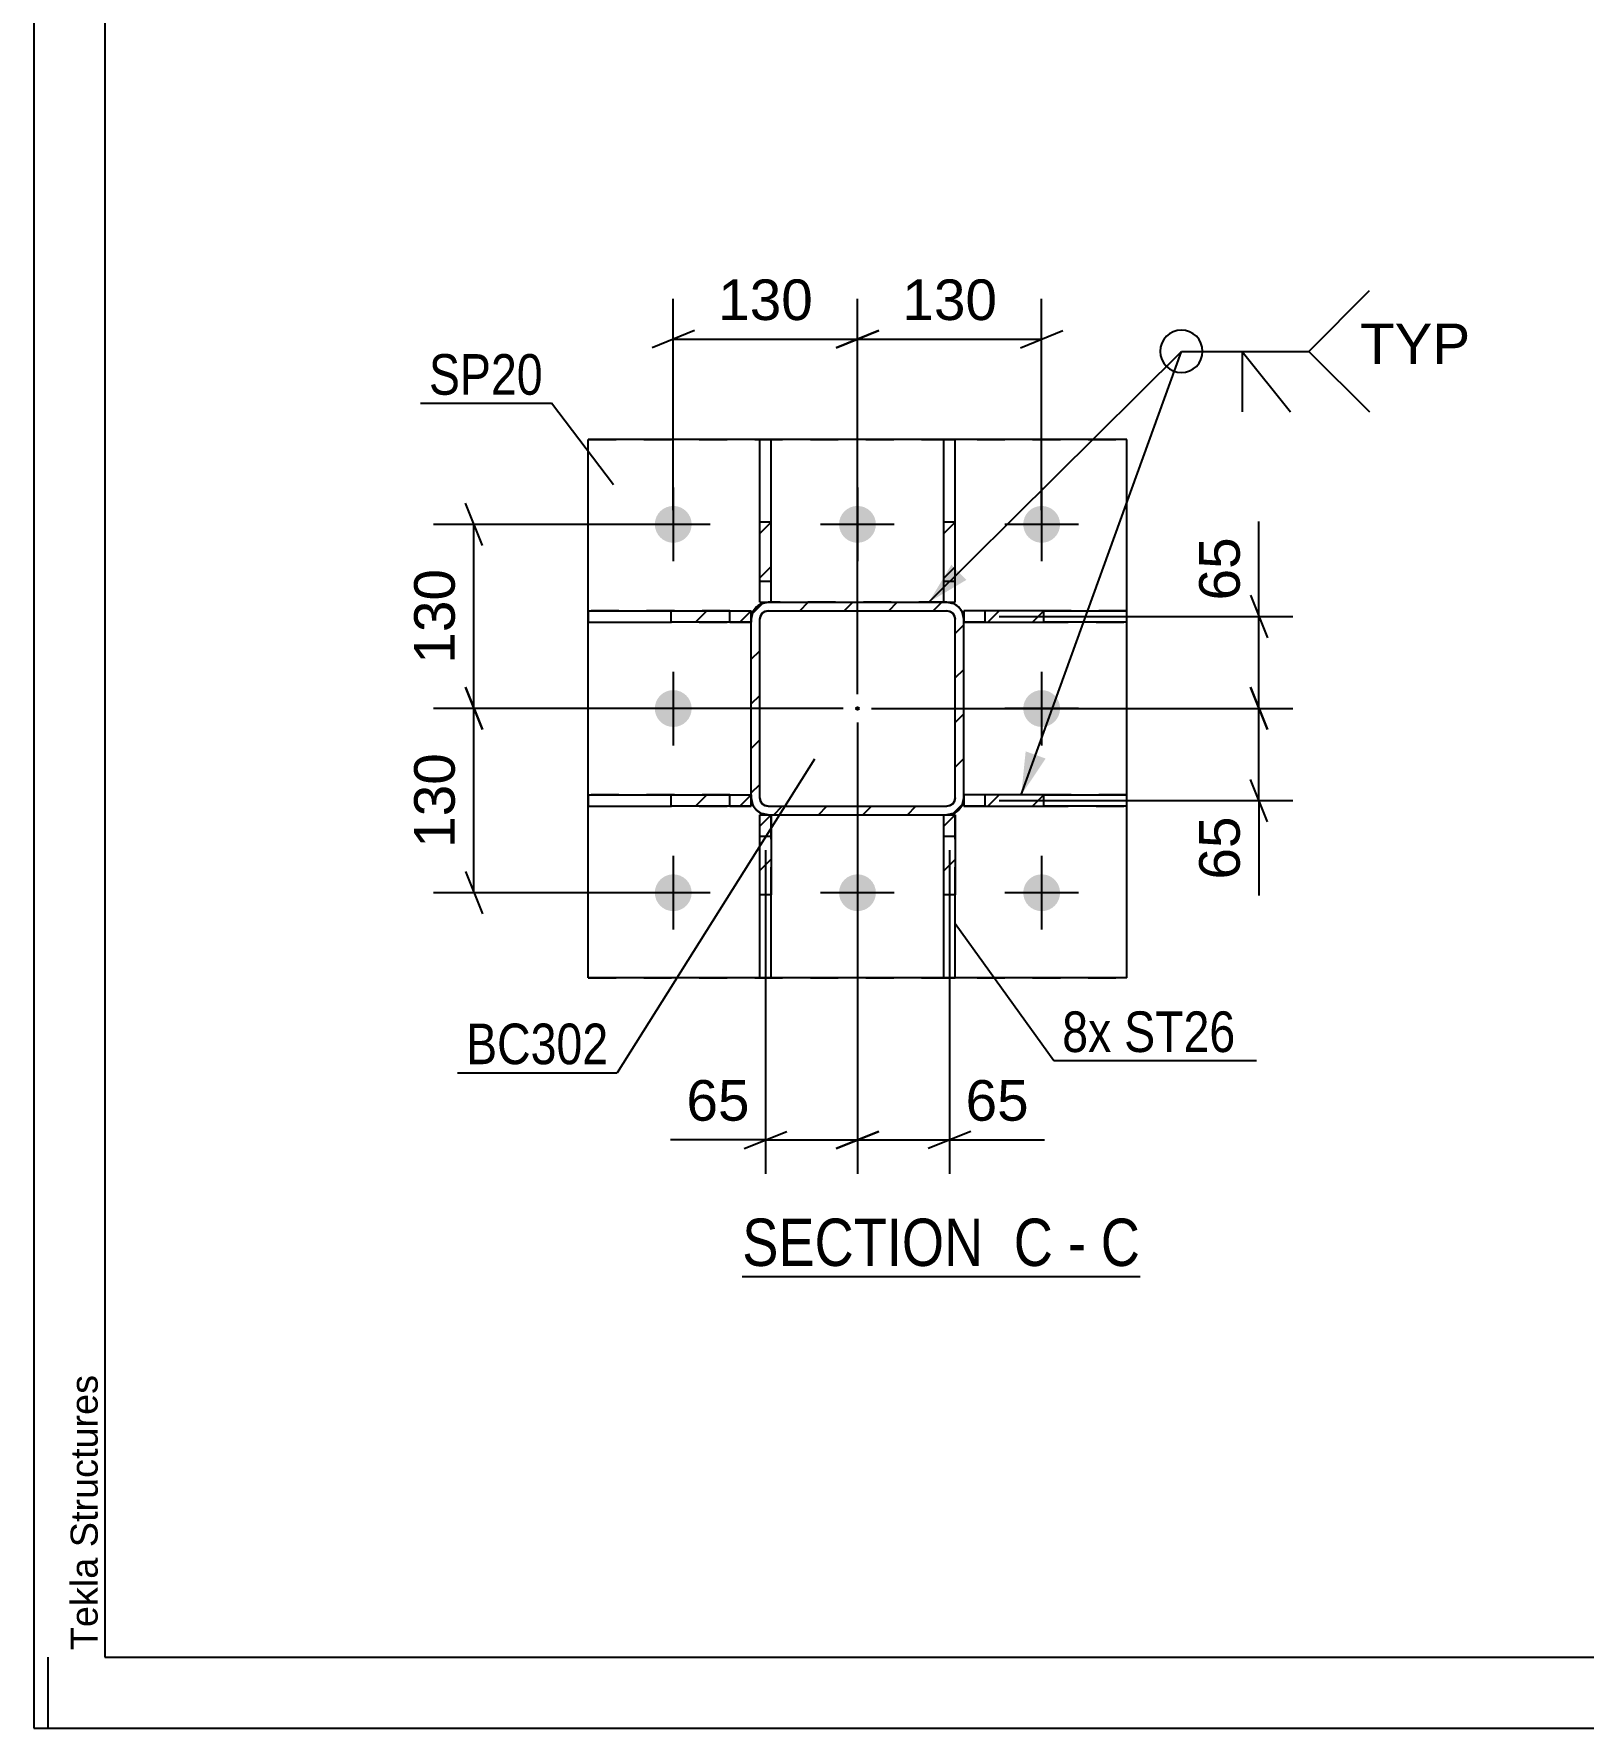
# Model space of a CAD drawing. Header units: millimetres. Extents: x -121 to 720, y -404 to 190.
# Drawn here: x -121.1 to -11.8, y -403.5 to -283.9 of the extents above; entities that cross this region are included whole.
import ezdxf

# ---------------------------------------------------------------- set-up
doc = ezdxf.new("R2010")
doc.units = ezdxf.units.MM
doc.linetypes.add('DXK_LINE_DOT2', pattern=[3.9198, 1.9599, -1.9599])
doc.linetypes.add('DXK_LINE_DOT3', pattern=[5.9187, 2.979, -0.9799, 0.9799, -0.9799])
doc.styles.add('Arial', font='ARIAL.TTF', dxfattribs={"height": 0.2})
doc.styles.add('Arial Narrow', font='ARIALN.TTF', dxfattribs={"height": 0.2})

# ---------------------------------------------------------------- blocks, each defined once
blk = doc.blocks.new('Unknown-318886794-1117')
at = {"color": 5, "linetype": 'Continuous'}
for p, q in [((-121.13, 190.49), (-121.13, -403.51)), ((-116.13, 185.49), (-116.13, -398.51)), ((-120.13, -403.51), (-120.13, -398.51)), ((-116.13, -398.51), (714.87, -398.51)), ((-121.13, -403.51), (719.87, -403.51))]:
    blk.add_line(p, q, dxfattribs=at)
at = {"color": 174, "linetype": 'Continuous', "style": 'Arial'}
blk.add_text('Tekla Structures', height=1.9102, rotation=90, dxfattribs=at).set_placement((-116.63, -398.01))
blk = doc.blocks.new('Unknown-318886794-16 - 6655')
at = {"color": 6, "linetype": 'Continuous'}
blk.add_line((-71.14, -371.64), (-43.07, -371.64), dxfattribs=at)
at = {"color": 0, "linetype": 'Continuous'}
for points in [[(-53.03, -370.89), (-53.03, -367.39), (-71.14, -367.39), (-71.14, -370.89)], [(-49.21, -370.89), (-49.21, -367.39), (-51.98, -367.39), (-51.98, -370.89)], [(-46.89, -370.89), (-46.89, -367.39), (-48.16, -367.39), (-48.16, -370.89)], [(-43.07, -370.89), (-43.07, -367.39), (-45.84, -367.39), (-45.84, -370.89)]]:
    blk.add_wipeout(points, dxfattribs=at)
at = {"color": 7, "linetype": 'Continuous', "style": 'Arial Narrow'}
for s, p in [('SECTION ', (-71.14, -370.89)), ('C', (-51.98, -370.89)), ('C', (-45.84, -370.89)), ('-', (-48.16, -370.89))]:
    blk.add_text(s, height=3.34, dxfattribs=at).set_placement(p)
blk = doc.blocks.new('Part-318886794-6744 - 6655')
at = {"linetype": 'Continuous'}
h = blk.add_hatch(dxfattribs=at)
h.set_pattern_fill('', scale=0.7, style=0, pattern_type=0)
h.set_pattern_definition([(45, (-70.5052, -324.647), (-1.57154, 1.57154), [])])
h.paths.add_polyline_path([(-70.51, -325.45), (-70.51, -324.65), (-76.16, -324.65), (-76.16, -325.45)])
at = {"color": 2, "linetype": 'Continuous'}
for p, q in [((-82.01, -324.65), (-76.16, -324.65)), ((-82.01, -324.65), (-82.01, -325.45)), ((-76.16, -324.65), (-70.51, -324.65)), ((-76.16, -325.45), (-76.16, -324.65)), ((-70.51, -324.65), (-70.51, -324.65)), ((-70.51, -324.65), (-70.51, -325.45)), ((-82.01, -325.45), (-76.16, -325.45)), ((-70.51, -325.45), (-76.16, -325.45)), ((-70.51, -325.45), (-70.51, -325.45))]:
    blk.add_line(p, q, dxfattribs=at)
at = {"color": 7, "linetype": 'DXK_LINE_DOT2'}
for p, q in [((-72.01, -324.65), (-82.01, -324.65)), ((-72.01, -325.45), (-72.01, -324.65)), ((-72.01, -324.65), (-70.51, -324.65)), ((-70.51, -325.45), (-70.51, -324.65)), ((-82.01, -325.45), (-72.01, -325.45)), ((-72.01, -325.45), (-70.51, -325.45))]:
    blk.add_line(p, q, dxfattribs=at)
blk = doc.blocks.new('Part-318886794-6684 - 6655')
at = {"linetype": 'Continuous'}
h = blk.add_hatch(dxfattribs=at)
h.set_pattern_fill('', scale=0.7, style=0, pattern_type=0)
h.set_pattern_definition([(45, (-56.2463, -338.9556), (-1.57154, 1.57154), [])])
h.paths.add_polyline_path([(-56.71, -339.05), (-56.25, -338.96), (-55.86, -338.7), (-55.6, -338.31), (-55.51, -337.85), (-55.51, -325.25), (-55.6, -324.79), (-55.86, -324.4), (-56.25, -324.14), (-56.71, -324.05), (-69.31, -324.05), (-69.76, -324.14), (-70.15, -324.4), (-70.41, -324.79), (-70.51, -325.25), (-70.51, -337.85), (-70.41, -338.31), (-70.15, -338.7), (-69.76, -338.96), (-69.31, -339.05)])
h.paths.add_polyline_path([(-69.31, -338.45), (-69.54, -338.4), (-69.73, -338.27), (-69.86, -338.08), (-69.91, -337.85), (-69.91, -325.25), (-69.86, -325.02), (-69.73, -324.82), (-69.54, -324.69), (-69.31, -324.65), (-56.71, -324.65), (-56.48, -324.69), (-56.28, -324.82), (-56.15, -325.02), (-56.11, -325.25), (-56.11, -337.85), (-56.15, -338.08), (-56.28, -338.27), (-56.48, -338.4), (-56.71, -338.45)])
blk.add_hatch(color=246, dxfattribs=at).paths.add_polyline_path([(-63.01, -331.65, -1), (-63.01, -331.45, -1)])
at = {"color": 7, "linetype": 'DXK_LINE_DOT2'}
for p, q in [((-69.76, -324.14), (-69.31, -324.05)), ((-56.71, -324.05), (-69.31, -324.05)), ((-56.71, -324.05), (-56.25, -324.14)), ((-70.51, -325.25), (-70.41, -324.79)), ((-69.86, -325.02), (-69.91, -325.25)), ((-69.73, -324.82), (-69.86, -325.02)), ((-69.54, -324.69), (-69.73, -324.82)), ((-69.31, -324.65), (-69.54, -324.69)), ((-69.31, -324.65), (-56.71, -324.65)), ((-56.48, -324.69), (-56.71, -324.65)), ((-56.28, -324.82), (-56.48, -324.69)), ((-56.15, -325.02), (-56.28, -324.82)), ((-56.11, -325.25), (-56.15, -325.02)), ((-55.6, -324.79), (-55.51, -325.25)), ((-70.51, -337.85), (-70.51, -325.25)), ((-69.91, -337.85), (-69.91, -325.25)), ((-56.11, -337.85), (-56.11, -325.25)), ((-55.51, -337.85), (-55.51, -325.25)), ((-70.41, -338.31), (-70.51, -337.85)), ((-69.91, -337.85), (-69.86, -338.08)), ((-69.86, -338.08), (-69.73, -338.27)), ((-69.73, -338.27), (-69.54, -338.4)), ((-56.48, -338.4), (-56.28, -338.27)), ((-56.28, -338.27), (-56.15, -338.08)), ((-56.15, -338.08), (-56.11, -337.85)), ((-55.51, -337.85), (-55.6, -338.31)), ((-69.31, -339.05), (-69.76, -338.96)), ((-69.54, -338.4), (-69.31, -338.45)), ((-69.31, -338.45), (-56.71, -338.45)), ((-69.31, -339.05), (-56.71, -339.05)), ((-56.71, -338.45), (-56.48, -338.4)), ((-56.25, -338.96), (-56.71, -339.05))]:
    blk.add_line(p, q, dxfattribs=at)
at = {"color": 2, "linetype": 'Continuous'}
for p, q in [((-69.31, -324.05), (-69.76, -324.14)), ((-69.31, -324.05), (-69.31, -324.05)), ((-69.31, -324.05), (-56.71, -324.05)), ((-56.71, -324.05), (-56.71, -324.05)), ((-56.25, -324.14), (-56.71, -324.05)), ((-70.41, -324.79), (-70.51, -325.25)), ((-69.91, -325.25), (-69.86, -325.02)), ((-69.86, -325.02), (-69.73, -324.82)), ((-69.73, -324.82), (-69.54, -324.69)), ((-69.54, -324.69), (-69.31, -324.65)), ((-69.31, -324.65), (-69.31, -324.65)), ((-69.31, -324.65), (-56.71, -324.65)), ((-56.71, -324.65), (-56.71, -324.65)), ((-56.71, -324.65), (-56.48, -324.69)), ((-56.48, -324.69), (-56.28, -324.82)), ((-56.28, -324.82), (-56.15, -325.02)), ((-56.15, -325.02), (-56.11, -325.25)), ((-55.51, -325.25), (-55.6, -324.79)), ((-70.51, -325.25), (-70.51, -325.25)), ((-70.51, -337.85), (-70.51, -325.25)), ((-69.91, -325.25), (-69.91, -325.25)), ((-69.91, -337.85), (-69.91, -325.25)), ((-56.11, -325.25), (-56.11, -325.25)), ((-56.11, -337.85), (-56.11, -325.25)), ((-55.51, -325.25), (-55.51, -325.25)), ((-55.51, -337.85), (-55.51, -325.25)), ((-70.51, -337.85), (-70.51, -337.85)), ((-70.51, -337.85), (-70.41, -338.31)), ((-69.91, -337.85), (-69.91, -337.85)), ((-69.86, -338.08), (-69.91, -337.85)), ((-69.73, -338.27), (-69.86, -338.08)), ((-69.54, -338.4), (-69.73, -338.27)), ((-56.28, -338.27), (-56.48, -338.4)), ((-56.15, -338.08), (-56.28, -338.27)), ((-56.11, -337.85), (-56.15, -338.08)), ((-56.11, -337.85), (-56.11, -337.85)), ((-55.6, -338.31), (-55.51, -337.85)), ((-55.51, -337.85), (-55.51, -337.85)), ((-69.76, -338.96), (-69.31, -339.05)), ((-69.31, -338.45), (-69.54, -338.4)), ((-69.31, -338.45), (-69.31, -338.45)), ((-69.31, -338.45), (-56.71, -338.45)), ((-69.31, -339.05), (-69.31, -339.05)), ((-69.31, -339.05), (-56.71, -339.05)), ((-56.48, -338.4), (-56.71, -338.45)), ((-56.71, -338.45), (-56.71, -338.45)), ((-56.71, -339.05), (-56.25, -338.96)), ((-56.71, -339.05), (-56.71, -339.05))]:
    blk.add_line(p, q, dxfattribs=at)
at = {"color": 7, "linetype": 'DXK_LINE_DOT3'}
blk.add_line((-63.01, -331.55), (-63.01, -331.55), dxfattribs=at)
at = {"color": 246, "linetype": 'DXK_LINE_DOT2'}
blk.add_line((-63.01, -331.55), (-63.01, -331.55), dxfattribs=at)
at = {"color": 246, "linetype": 'Continuous'}
blk.add_circle((-63.01, -331.55), 0.1, dxfattribs=at)
at = {"color": 7, "linetype": 'DXK_LINE_DOT2'}
for centre, start, end in [((-69.31, -325.25), 112.5, 157.5), ((-56.71, -325.25), 22.5, 67.5), ((-69.31, -337.85), 202.5, 247.5), ((-56.71, -337.85), 292.5, 337.5)]:
    blk.add_arc(centre, 1.2, start, end, dxfattribs=at)
at = {"color": 2, "linetype": 'Continuous'}
for centre, start, end in [((-69.31, -325.25), 112.5, 157.5), ((-56.71, -325.25), 22.5, 67.5), ((-69.31, -337.85), 202.5, 247.5), ((-56.71, -337.85), 292.5, 337.5)]:
    blk.add_arc(centre, 1.2, start, end, dxfattribs=at)
blk = doc.blocks.new('Part-318886794-6739 - 6655')
at = {"linetype": 'Continuous'}
h = blk.add_hatch(dxfattribs=at)
h.set_pattern_fill('', scale=0.7, style=0, pattern_type=0)
h.set_pattern_definition([(45, (-70.5052, -337.647), (-1.57154, 1.57154), [])])
h.paths.add_polyline_path([(-70.51, -338.45), (-70.51, -337.65), (-76.16, -337.65), (-76.16, -338.45)])
at = {"color": 2, "linetype": 'Continuous'}
for p, q in [((-82.01, -337.65), (-76.16, -337.65)), ((-82.01, -337.65), (-82.01, -338.45)), ((-76.16, -337.65), (-70.51, -337.65)), ((-76.16, -338.45), (-76.16, -337.65)), ((-70.51, -337.65), (-70.51, -337.65)), ((-70.51, -337.65), (-70.51, -338.45)), ((-82.01, -338.45), (-76.16, -338.45)), ((-70.51, -338.45), (-76.16, -338.45)), ((-70.51, -338.45), (-70.51, -338.45))]:
    blk.add_line(p, q, dxfattribs=at)
at = {"color": 7, "linetype": 'DXK_LINE_DOT2'}
for p, q in [((-72.01, -337.65), (-82.01, -337.65)), ((-72.01, -338.45), (-72.01, -337.65)), ((-72.01, -337.65), (-70.51, -337.65)), ((-70.51, -338.45), (-70.51, -337.65)), ((-82.01, -338.45), (-72.01, -338.45)), ((-72.01, -338.45), (-70.51, -338.45))]:
    blk.add_line(p, q, dxfattribs=at)
blk = doc.blocks.new('Bolt-318886794-6699 - 6655')
at = {"linetype": 'Continuous'}
for points in [[(-74.71, -318.55, -1), (-77.31, -318.55, -1)], [(-61.71, -318.55, -1), (-64.31, -318.55, -1)], [(-48.71, -318.55, -1), (-51.31, -318.55, -1)], [(-74.71, -331.55, -1), (-77.31, -331.55, -1)], [(-48.71, -331.55, -1), (-51.31, -331.55, -1)], [(-74.71, -344.55, -1), (-77.31, -344.55, -1)], [(-61.71, -344.55, -1), (-64.31, -344.55, -1)], [(-48.71, -344.55, -1), (-51.31, -344.55, -1)]]:
    blk.add_hatch(color=1, dxfattribs=at).paths.add_polyline_path(points)
at = {"color": 1, "linetype": 'Continuous'}
for p, q in [((-76.01, -315.95), (-76.01, -321.15)), ((-63.01, -315.95), (-63.01, -321.15)), ((-50.01, -315.95), (-50.01, -321.15)), ((-73.41, -318.55), (-78.61, -318.55)), ((-60.41, -318.55), (-65.61, -318.55)), ((-47.41, -318.55), (-52.61, -318.55)), ((-76.01, -328.95), (-76.01, -334.15)), ((-50.01, -328.95), (-50.01, -334.15)), ((-73.41, -331.55), (-78.61, -331.55)), ((-47.41, -331.55), (-52.61, -331.55)), ((-76.01, -341.95), (-76.01, -347.15)), ((-63.01, -341.95), (-63.01, -347.15)), ((-50.01, -341.95), (-50.01, -347.15)), ((-73.41, -344.55), (-78.61, -344.55)), ((-60.41, -344.55), (-65.61, -344.55)), ((-47.41, -344.55), (-52.61, -344.55))]:
    blk.add_line(p, q, dxfattribs=at)
blk = doc.blocks.new('Part-318886794-6726 - 6655')
at = {"linetype": 'Continuous'}
h = blk.add_hatch(dxfattribs=at)
h.set_pattern_fill('', scale=0.7, style=0, pattern_type=0)
h.set_pattern_definition([(45, (-49.8519, -324.647), (-1.57154, 1.57154), [])])
h.paths.add_polyline_path([(-49.85, -325.45), (-49.85, -324.65), (-55.51, -324.65), (-55.51, -325.45)])
at = {"color": 2, "linetype": 'Continuous'}
for p, q in [((-55.51, -324.65), (-55.51, -324.65)), ((-49.85, -324.65), (-55.51, -324.65)), ((-55.51, -324.65), (-55.51, -325.45)), ((-49.85, -324.65), (-44.01, -324.65)), ((-49.85, -325.45), (-49.85, -324.65)), ((-44.01, -325.45), (-44.01, -324.65)), ((-55.51, -325.45), (-55.51, -325.45)), ((-55.51, -325.45), (-49.85, -325.45)), ((-44.01, -325.45), (-49.85, -325.45))]:
    blk.add_line(p, q, dxfattribs=at)
at = {"color": 7, "linetype": 'DXK_LINE_DOT2'}
for p, q in [((-54.01, -324.65), (-55.51, -324.65)), ((-55.51, -325.45), (-55.51, -324.65)), ((-54.01, -324.65), (-54.01, -325.45)), ((-44.01, -324.65), (-54.01, -324.65)), ((-54.01, -325.45), (-55.51, -325.45)), ((-54.01, -325.45), (-44.01, -325.45))]:
    blk.add_line(p, q, dxfattribs=at)
blk = doc.blocks.new('Part-318886794-6749 - 6655')
at = {"linetype": 'Continuous'}
h = blk.add_hatch(dxfattribs=at)
h.set_pattern_fill('', scale=0.7, style=0, pattern_type=0)
h.set_pattern_definition([(45, (-49.8518, -337.647), (-1.57154, 1.57154), [])])
h.paths.add_polyline_path([(-49.85, -338.45), (-49.85, -337.65), (-55.51, -337.65), (-55.51, -338.45)])
at = {"color": 2, "linetype": 'Continuous'}
for p, q in [((-55.51, -337.65), (-55.51, -337.65)), ((-49.85, -337.65), (-55.51, -337.65)), ((-55.51, -337.65), (-55.51, -338.45)), ((-49.85, -337.65), (-44.01, -337.65)), ((-49.85, -338.45), (-49.85, -337.65)), ((-44.01, -338.45), (-44.01, -337.65)), ((-55.51, -338.45), (-55.51, -338.45)), ((-55.51, -338.45), (-49.85, -338.45)), ((-44.01, -338.45), (-49.85, -338.45))]:
    blk.add_line(p, q, dxfattribs=at)
at = {"color": 7, "linetype": 'DXK_LINE_DOT2'}
for p, q in [((-54.01, -337.65), (-55.51, -337.65)), ((-55.51, -338.45), (-55.51, -337.65)), ((-54.01, -337.65), (-54.01, -338.45)), ((-44.01, -337.65), (-54.01, -337.65)), ((-54.01, -338.45), (-55.51, -338.45)), ((-54.01, -338.45), (-44.01, -338.45))]:
    blk.add_line(p, q, dxfattribs=at)
blk = doc.blocks.new('Part-318886794-6778 - 6655')
at = {"color": 2, "linetype": 'Continuous'}
for p, q in [((-82.01, -350.55), (-82.01, -312.55)), ((-44.01, -312.55), (-82.01, -312.55)), ((-44.01, -350.55), (-44.01, -312.55)), ((-82.01, -350.55), (-82.01, -350.55)), ((-44.01, -350.55), (-82.01, -350.55)), ((-44.01, -350.55), (-44.01, -350.55))]:
    blk.add_line(p, q, dxfattribs=at)
at = {"color": 7, "linetype": 'DXK_LINE_DOT2'}
for p, q in [((-82.01, -312.55), (-44.01, -312.55)), ((-82.01, -350.55), (-44.01, -350.55)), ((-44.01, -350.55), (-44.01, -350.55))]:
    blk.add_line(p, q, dxfattribs=at)
blk = doc.blocks.new('Part-318886794-6823 - 6655')
at = {"linetype": 'Continuous'}
h = blk.add_hatch(dxfattribs=at)
h.set_pattern_fill('', scale=0.7, style=0, pattern_type=0)
h.set_pattern_definition([(45, (-69.1049, -318.394), (-1.57154, 1.57154), [])])
h.paths.add_polyline_path([(-69.1, -324.05), (-69.1, -318.39), (-69.9, -318.39), (-69.9, -324.05)])
at = {"color": 2, "linetype": 'Continuous'}
for p, q in [((-69.9, -312.55), (-69.1, -312.55)), ((-69.9, -318.39), (-69.9, -312.55)), ((-69.1, -318.39), (-69.1, -312.55)), ((-69.9, -324.05), (-69.9, -318.39)), ((-69.1, -318.39), (-69.9, -318.39)), ((-69.1, -324.05), (-69.1, -318.39)), ((-69.9, -324.05), (-69.9, -324.05)), ((-69.9, -324.05), (-69.1, -324.05)), ((-69.1, -324.05), (-69.1, -324.05))]:
    blk.add_line(p, q, dxfattribs=at)
at = {"color": 7, "linetype": 'DXK_LINE_DOT2'}
for p, q in [((-69.9, -324.05), (-69.9, -318.39)), ((-69.1, -324.05), (-69.1, -318.39)), ((-69.9, -322.55), (-69.1, -322.55)), ((-69.9, -324.05), (-69.1, -324.05))]:
    blk.add_line(p, q, dxfattribs=at)
blk = doc.blocks.new('Part-318886794-6846 - 6655')
at = {"linetype": 'Continuous'}
h = blk.add_hatch(dxfattribs=at)
h.set_pattern_fill('', scale=0.7, style=0, pattern_type=0)
h.set_pattern_definition([(45, (-56.1054, -318.394), (-1.57154, 1.57154), [])])
h.paths.add_polyline_path([(-56.11, -324.05), (-56.11, -318.39), (-56.91, -318.39), (-56.91, -324.05)])
at = {"color": 2, "linetype": 'Continuous'}
for p, q in [((-56.91, -312.55), (-56.11, -312.55)), ((-56.91, -318.39), (-56.91, -312.55)), ((-56.11, -318.39), (-56.11, -312.55)), ((-56.91, -324.05), (-56.91, -318.39)), ((-56.11, -318.39), (-56.91, -318.39)), ((-56.11, -324.05), (-56.11, -318.39)), ((-56.91, -324.05), (-56.91, -324.05)), ((-56.91, -324.05), (-56.11, -324.05)), ((-56.11, -324.05), (-56.11, -324.05))]:
    blk.add_line(p, q, dxfattribs=at)
at = {"color": 7, "linetype": 'DXK_LINE_DOT2'}
for p, q in [((-56.91, -324.05), (-56.91, -318.39)), ((-56.11, -324.05), (-56.11, -318.39)), ((-56.91, -322.55), (-56.11, -322.55)), ((-56.91, -324.05), (-56.11, -324.05))]:
    blk.add_line(p, q, dxfattribs=at)
blk = doc.blocks.new('Part-318886794-6851 - 6655')
at = {"linetype": 'Continuous'}
h = blk.add_hatch(dxfattribs=at)
h.set_pattern_fill('', scale=0.7, style=0, pattern_type=0)
h.set_pattern_definition([(45, (-69.1049, -339.047), (-1.57154, 1.57154), [])])
h.paths.add_polyline_path([(-69.1, -344.7), (-69.1, -339.05), (-69.9, -339.05), (-69.9, -344.7)])
at = {"color": 2, "linetype": 'Continuous'}
for p, q in [((-69.9, -339.05), (-69.9, -339.05)), ((-69.9, -344.7), (-69.9, -339.05)), ((-69.9, -339.05), (-69.1, -339.05)), ((-69.1, -339.05), (-69.1, -339.05)), ((-69.1, -339.05), (-69.1, -344.7)), ((-69.9, -350.55), (-69.9, -344.7)), ((-69.1, -344.7), (-69.9, -344.7)), ((-69.1, -350.55), (-69.1, -344.7)), ((-69.9, -350.55), (-69.1, -350.55))]:
    blk.add_line(p, q, dxfattribs=at)
at = {"color": 7, "linetype": 'DXK_LINE_DOT2'}
for p, q in [((-69.9, -344.7), (-69.9, -339.05)), ((-69.9, -339.05), (-69.1, -339.05)), ((-69.1, -344.7), (-69.1, -339.05)), ((-69.9, -340.55), (-69.1, -340.55))]:
    blk.add_line(p, q, dxfattribs=at)
blk = doc.blocks.new('Part-318886794-6856 - 6655')
at = {"linetype": 'Continuous'}
h = blk.add_hatch(dxfattribs=at)
h.set_pattern_fill('', scale=0.7, style=0, pattern_type=0)
h.set_pattern_definition([(45, (-56.1054, -339.047), (-1.57154, 1.57154), [])])
h.paths.add_polyline_path([(-56.11, -344.7), (-56.11, -339.05), (-56.91, -339.05), (-56.91, -344.7)])
at = {"color": 2, "linetype": 'Continuous'}
for p, q in [((-56.91, -339.05), (-56.91, -339.05)), ((-56.91, -344.7), (-56.91, -339.05)), ((-56.91, -339.05), (-56.11, -339.05)), ((-56.11, -339.05), (-56.11, -339.05)), ((-56.11, -339.05), (-56.11, -344.7)), ((-56.91, -350.55), (-56.91, -344.7)), ((-56.11, -344.7), (-56.91, -344.7)), ((-56.11, -350.55), (-56.11, -344.7)), ((-56.91, -350.55), (-56.11, -350.55))]:
    blk.add_line(p, q, dxfattribs=at)
at = {"color": 7, "linetype": 'DXK_LINE_DOT2'}
for p, q in [((-56.91, -344.7), (-56.91, -339.05)), ((-56.91, -339.05), (-56.11, -339.05)), ((-56.11, -344.7), (-56.11, -339.05)), ((-56.91, -340.55), (-56.11, -340.55))]:
    blk.add_line(p, q, dxfattribs=at)
blk = doc.blocks.new('StraightDimension-318886794-7003 - 6655')
at = {"color": 7, "linetype": 'Continuous'}
for p, q in [((-63.01, -332.54), (-63.01, -364.39)), ((-69.5, -341.55), (-69.5, -364.39)), ((-69.5, -361.99), (-76.2, -361.99)), ((-69.5, -361.99), (-76.2, -361.99)), ((-71, -362.59), (-68, -361.39)), ((-69.5, -361.99), (-63.01, -361.99)), ((-61.51, -361.39), (-64.51, -362.59))]:
    blk.add_line(p, q, dxfattribs=at)
at = {"color": 0}
blk.add_wipeout([(-70.03, -361.24), (-70.03, -357.04), (-75.68, -357.04), (-75.68, -361.24)], dxfattribs=at)
at = {"color": 3, "style": 'Arial'}
blk.add_text('65', height=2.865, dxfattribs=at).set_placement((-75.08, -360.64))
blk = doc.blocks.new('StraightDimension-318886794-6985 - 6655')
at = {"color": 7, "linetype": 'Continuous'}
for p, q in [((-89.48, -320.05), (-90.68, -317.05)), ((-77.01, -318.55), (-92.93, -318.55)), ((-90.08, -331.54), (-90.08, -318.55)), ((-90.68, -330.04), (-89.48, -333.04)), ((-64.01, -331.54), (-92.93, -331.54))]:
    blk.add_line(p, q, dxfattribs=at)
at = {"color": 0}
blk.add_wipeout([(-90.83, -321.11), (-95.03, -321.11), (-95.03, -328.98), (-90.83, -328.98)], dxfattribs=at)
at = {"color": 3, "style": 'Arial'}
blk.add_text('130', height=2.865, rotation=90.0002, dxfattribs=at).set_placement((-91.43, -328.38))
blk = doc.blocks.new('StraightDimension-318886794-7016 - 6655')
at = {"color": 7, "linetype": 'Continuous'}
for p, q in [((-63.01, -332.54), (-63.01, -364.39)), ((-56.51, -341.55), (-56.51, -364.39)), ((-64.51, -362.59), (-61.51, -361.39)), ((-63.01, -361.99), (-56.51, -361.99)), ((-55.01, -361.39), (-58.01, -362.59)), ((-56.51, -361.99), (-49.81, -361.99)), ((-56.51, -361.99), (-49.81, -361.99))]:
    blk.add_line(p, q, dxfattribs=at)
at = {"color": 0}
blk.add_wipeout([(-50.33, -361.24), (-50.33, -357.04), (-55.98, -357.04), (-55.98, -361.24)], dxfattribs=at)
at = {"color": 3, "style": 'Arial'}
blk.add_text('65', height=2.865, dxfattribs=at).set_placement((-55.38, -360.64))
blk = doc.blocks.new('StraightDimension-318886794-6941 - 6655')
at = {"color": 7, "linetype": 'Continuous'}
for p, q in [((-35.28, -330.04), (-34.08, -333.04)), ((-62.01, -331.54), (-32.28, -331.54)), ((-34.68, -338.05), (-34.68, -331.54)), ((-34.08, -339.55), (-35.28, -336.55)), ((-53.01, -338.05), (-32.28, -338.05)), ((-34.68, -338.05), (-34.68, -344.74)), ((-34.68, -338.05), (-34.68, -344.74))]:
    blk.add_line(p, q, dxfattribs=at)
at = {"color": 0}
blk.add_wipeout([(-35.43, -338.57), (-39.63, -338.57), (-39.63, -344.22), (-35.43, -344.22)], dxfattribs=at)
at = {"color": 3, "style": 'Arial'}
blk.add_text('65', height=2.865, rotation=90.0002, dxfattribs=at).set_placement((-36.03, -343.62))
blk = doc.blocks.new('StraightDimension-318886794-6954 - 6655')
at = {"color": 7, "linetype": 'Continuous'}
for p, q in [((-34.68, -325.05), (-34.68, -318.35)), ((-34.68, -325.05), (-34.68, -318.35)), ((-35.28, -323.55), (-34.08, -326.55)), ((-53.01, -325.05), (-32.28, -325.05)), ((-34.68, -331.54), (-34.68, -325.05)), ((-34.08, -333.04), (-35.28, -330.04)), ((-62.01, -331.54), (-32.28, -331.54))]:
    blk.add_line(p, q, dxfattribs=at)
at = {"color": 0}
blk.add_wipeout([(-35.43, -318.87), (-39.63, -318.87), (-39.63, -324.52), (-35.43, -324.52)], dxfattribs=at)
at = {"color": 3, "style": 'Arial'}
blk.add_text('65', height=2.865, rotation=90.0002, dxfattribs=at).set_placement((-36.03, -323.92))
blk = doc.blocks.new('StraightDimension-318886794-6968 - 6655')
at = {"color": 7, "linetype": 'Continuous'}
for p, q in [((-89.48, -333.04), (-90.68, -330.04)), ((-64.01, -331.54), (-92.93, -331.54)), ((-90.08, -344.55), (-90.08, -331.54)), ((-90.68, -343.05), (-89.48, -346.05)), ((-77.01, -344.55), (-92.93, -344.55))]:
    blk.add_line(p, q, dxfattribs=at)
at = {"color": 0}
blk.add_wipeout([(-90.83, -334.11), (-95.03, -334.11), (-95.03, -341.98), (-90.83, -341.98)], dxfattribs=at)
at = {"color": 3, "style": 'Arial'}
blk.add_text('130', height=2.865, rotation=90.0002, dxfattribs=at).set_placement((-91.43, -341.38))
blk = doc.blocks.new('StraightDimension-318886794-7030 - 6655')
at = {"color": 7, "linetype": 'Continuous'}
for p, q in [((-63.01, -330.54), (-63.01, -302.63)), ((-50.01, -317.55), (-50.01, -302.63)), ((-61.51, -304.88), (-64.51, -306.08)), ((-51.51, -306.08), (-48.51, -304.88)), ((-63.01, -305.48), (-50.01, -305.48))]:
    blk.add_line(p, q, dxfattribs=at)
at = {"color": 0}
blk.add_wipeout([(-52.57, -304.73), (-52.57, -300.53), (-60.44, -300.53), (-60.44, -304.73)], dxfattribs=at)
at = {"color": 3, "style": 'Arial'}
blk.add_text('130', height=2.865, dxfattribs=at).set_placement((-59.84, -304.13))
blk = doc.blocks.new('StraightDimension-318886794-7047 - 6655')
at = {"color": 7, "linetype": 'Continuous'}
for p, q in [((-76.01, -317.55), (-76.01, -302.63)), ((-63.01, -330.54), (-63.01, -302.63)), ((-74.51, -304.88), (-77.51, -306.08)), ((-64.51, -306.08), (-61.51, -304.88)), ((-76.01, -305.48), (-63.01, -305.48))]:
    blk.add_line(p, q, dxfattribs=at)
at = {"color": 0}
blk.add_wipeout([(-65.57, -304.73), (-65.57, -300.53), (-73.44, -300.53), (-73.44, -304.73)], dxfattribs=at)
at = {"color": 3, "style": 'Arial'}
blk.add_text('130', height=2.865, dxfattribs=at).set_placement((-72.84, -304.13))
blk = doc.blocks.new('Mark-318886794-6680 - 6655')
at = {"color": 30, "linetype": 'Continuous'}
for p in [(-66.04, -335.13), (-91.23, -357.25)]:
    blk.add_line(p, (-79.98, -357.25), dxfattribs=at)
at = {"color": 0}
blk.add_wipeout([(-80.58, -356.65), (-80.58, -353.65), (-90.63, -353.65), (-90.63, -356.65)], dxfattribs=at)
blk.add_wipeout([(-80.58, -356.65), (-80.58, -353.65), (-90.63, -353.65), (-90.63, -356.65)], dxfattribs=at)
at = {"color": 3, "style": 'Arial Narrow'}
blk.add_text('BC302', height=2.863, dxfattribs=at).set_placement((-90.63, -356.65))
blk = doc.blocks.new('Mark-318886794-6774 - 6655')
at = {"color": 30, "linetype": 'Continuous'}
for p in [(-93.85, -310), (-80.22, -315.75)]:
    blk.add_line(p, (-84.61, -310), dxfattribs=at)
at = {"color": 0}
blk.add_wipeout([(-85.21, -309.4), (-85.21, -306.4), (-93.25, -306.4), (-93.25, -309.4)], dxfattribs=at)
blk.add_wipeout([(-85.21, -309.4), (-85.21, -306.4), (-93.25, -306.4), (-93.25, -309.4)], dxfattribs=at)
at = {"color": 3, "style": 'Arial Narrow'}
blk.add_text('SP20', height=2.863, dxfattribs=at).set_placement((-93.25, -309.4))
blk = doc.blocks.new('WeldMark-318886794-7064 - 6655')
at = {"linetype": 'Continuous'}
for points in [[(-55.32, -322.47), (-57.98, -324.05), (-56.38, -321.4)], [(-49.73, -335.08), (-51.45, -337.65), (-51.14, -334.57)]]:
    blk.add_hatch(color=30, dxfattribs=at).paths.add_polyline_path(points)
at = {"color": 30, "linetype": 'Continuous'}
for p, q in [((-57.98, -324.05), (-40.15, -306.34)), ((-51.45, -337.65), (-40.15, -306.34)), ((-40.15, -306.34), (-31.15, -306.34))]:
    blk.add_line(p, q, dxfattribs=at)
at = {"color": 3, "linetype": 'Continuous'}
for q in [(-32.44, -310.62), (-35.87, -310.62)]:
    blk.add_line((-35.87, -306.34), q, dxfattribs=at)
for start, end in [(90, 270), (270, 90)]:
    blk.add_arc((-40.15, -306.34), 1.5, start, end, dxfattribs=at)
at = {"color": 0, "linetype": 'Continuous'}
blk.add_wipeout([(-19.78, -307.24), (-19.78, -304.24), (-27.55, -304.24), (-27.55, -307.24)], dxfattribs=at)
blk.add_wipeout([(-19.78, -307.24), (-19.78, -304.24), (-27.55, -304.24), (-27.55, -307.24)], dxfattribs=at)
at = {"color": 3, "linetype": 'Continuous'}
for q in [(-26.87, -302.05), (-26.87, -310.62)]:
    blk.add_line((-31.15, -306.34), q, dxfattribs=at)
at = {"color": 3, "linetype": 'Continuous', "style": 'Arial'}
blk.add_text('TYP', height=2.865, dxfattribs=at).set_placement((-27.55, -307.24))
blk = doc.blocks.new('MarkSet-318886794-7113 - 6655')
at = {"color": 30, "linetype": 'Continuous'}
for p, q in [((-56.11, -346.73), (-49.16, -356.39)), ((-49.16, -356.39), (-34.84, -356.39))]:
    blk.add_line(p, q, dxfattribs=at)
at = {"color": 0}
for points in [[(-45.09, -355.79), (-45.09, -352.79), (-48.56, -352.79), (-48.56, -355.79)], [(-36.34, -355.79), (-36.34, -352.79), (-44.19, -352.79), (-44.19, -355.79)]]:
    blk.add_wipeout(points, dxfattribs=at)
for points in [[(-45.09, -355.79), (-45.09, -352.79), (-48.56, -352.79), (-48.56, -355.79)], [(-36.34, -355.79), (-36.34, -352.79), (-44.19, -352.79), (-44.19, -355.79)]]:
    blk.add_wipeout(points, dxfattribs=at)
at = {"color": 3, "style": 'Arial Narrow'}
for s, p in [('8x', (-48.56, -355.79)), ('ST26', (-44.19, -355.79))]:
    blk.add_text(s, height=2.863, dxfattribs=at).set_placement(p)

msp = doc.modelspace()

# ---------------------------------------------------------------- block references
for name in ['Unknown-318886794-1117', 'Part-318886794-6778 - 6655', 'Part-318886794-6823 - 6655', 'Part-318886794-6846 - 6655', 'Bolt-318886794-6699 - 6655', 'Part-318886794-6684 - 6655', 'Part-318886794-6744 - 6655', 'Part-318886794-6726 - 6655', 'Part-318886794-6739 - 6655', 'Part-318886794-6749 - 6655', 'Part-318886794-6851 - 6655', 'Part-318886794-6856 - 6655']:
    msp.add_blockref(name, (0, 0))

# ---------------------------------------------------------------- next in the draw order: block references
for name in ['Mark-318886794-6774 - 6655', 'StraightDimension-318886794-7003 - 6655', 'Unknown-318886794-16 - 6655']:
    msp.add_blockref(name, (0, 0))

# ---------------------------------------------------------------- next in the draw order: block references
msp.add_blockref('StraightDimension-318886794-6985 - 6655', (0, 0))

# ---------------------------------------------------------------- next in the draw order: block references
msp.add_blockref('StraightDimension-318886794-7016 - 6655', (0, 0))

# ---------------------------------------------------------------- next in the draw order: block references
for name in ['StraightDimension-318886794-6968 - 6655', 'StraightDimension-318886794-6941 - 6655', 'MarkSet-318886794-7113 - 6655']:
    msp.add_blockref(name, (0, 0))

# ---------------------------------------------------------------- next in the draw order: block references
for name in ['StraightDimension-318886794-6954 - 6655', 'Mark-318886794-6680 - 6655']:
    msp.add_blockref(name, (0, 0))

# ---------------------------------------------------------------- next in the draw order: block references
msp.add_blockref('StraightDimension-318886794-7030 - 6655', (0, 0))

# ---------------------------------------------------------------- next in the draw order: block references
for name in ['StraightDimension-318886794-7047 - 6655', 'WeldMark-318886794-7064 - 6655']:
    msp.add_blockref(name, (0, 0))

doc.saveas('drawing.dxf')
